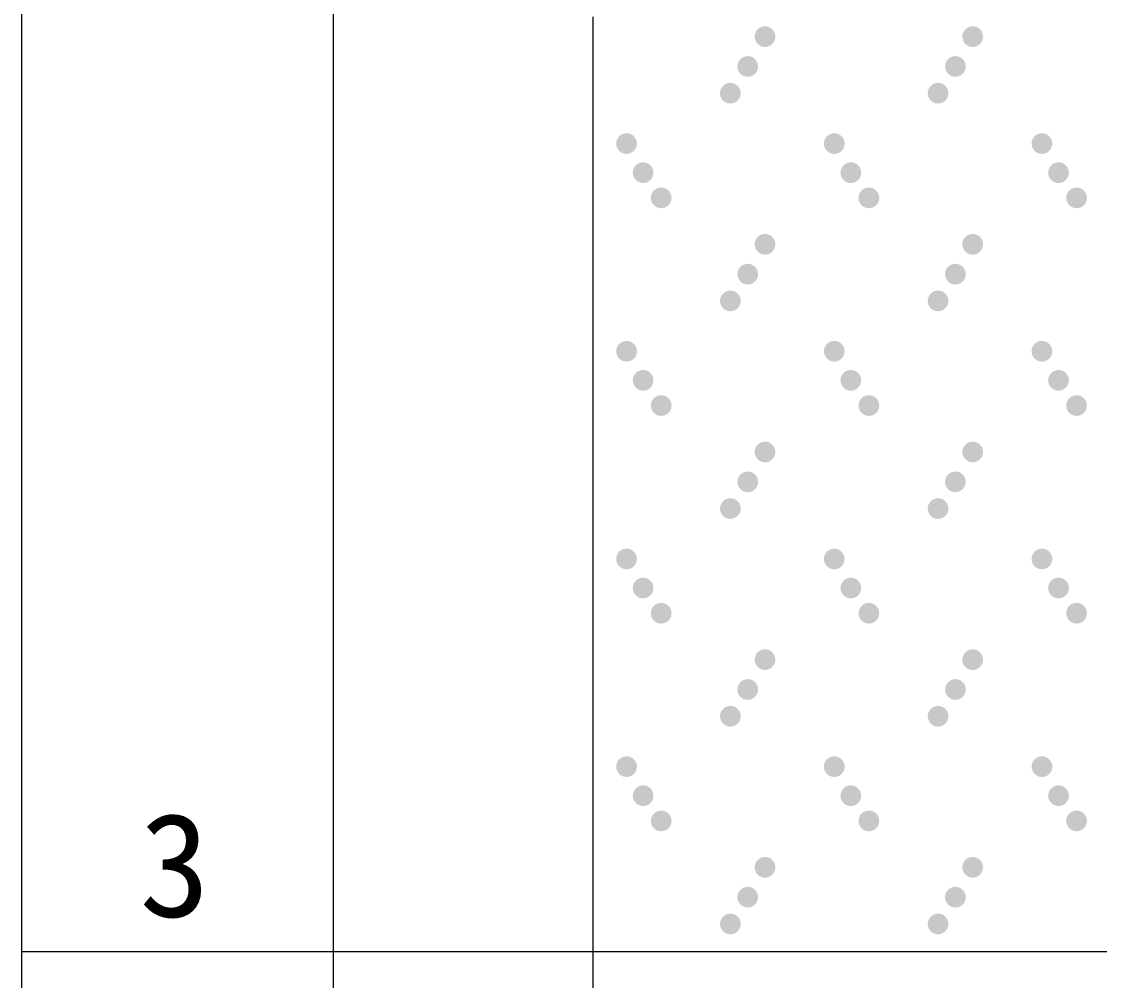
# Model space of a CAD drawing. Header units: inches. Extents: x -27 to 109, y -598 to 26.
# Drawn here: x 15.882 to 20.034, y -11.715 to -8.022 of the extents above; entities that cross this region are included whole.
import ezdxf

# ---------------------------------------------------------------- set-up
doc = ezdxf.new("R2010")
doc.units = ezdxf.units.IN
doc.header["$MEASUREMENT"] = 0
doc.layers.get('0').update_dxf_attribs({"lineweight": 0})
doc.styles.add('宋体', font='')
doc.styles.get('宋体').set_extended_font_data('宋体')

# ---------------------------------------------------------------- blocks, each defined once
blk = doc.blocks.new('lr_block_3')
at = {"true_color": 0x000000}
for points in [[(18.7839, -8.09), (18.7853, -8.0796), (18.7839, -8.0692), (18.7799, -8.0596), (18.7735, -8.0514), (18.7653, -8.045), (18.7557, -8.041), (18.7453, -8.0396), (18.7349, -8.041), (18.7253, -8.045), (18.717, -8.0514), (18.7106, -8.0596), (18.7066, -8.0692), (18.7053, -8.0796), (18.7066, -8.09), (18.7106, -8.0996), (18.717, -8.1079), (18.7253, -8.1143), (18.7349, -8.1183), (18.7453, -8.1196), (18.7557, -8.1183), (18.7653, -8.1143), (18.7735, -8.1079), (18.7799, -8.0996)], [(19.5839, -8.09), (19.5853, -8.0796), (19.5839, -8.0692), (19.5799, -8.0596), (19.5735, -8.0514), (19.5653, -8.045), (19.5557, -8.041), (19.5453, -8.0396), (19.5349, -8.041), (19.5253, -8.045), (19.517, -8.0514), (19.5106, -8.0596), (19.5066, -8.0692), (19.5053, -8.0796), (19.5066, -8.09), (19.5106, -8.0996), (19.517, -8.1079), (19.5253, -8.1143), (19.5349, -8.1183), (19.5453, -8.1196), (19.5557, -8.1183), (19.5653, -8.1143), (19.5735, -8.1079), (19.5799, -8.0996)], [(18.7174, -8.2051), (18.7187, -8.1947), (18.7174, -8.1843), (18.7134, -8.1747), (18.707, -8.1664), (18.6987, -8.16), (18.6891, -8.156), (18.6787, -8.1547), (18.6683, -8.156), (18.6587, -8.16), (18.6505, -8.1664), (18.6441, -8.1747), (18.6401, -8.1843), (18.6387, -8.1947), (18.6401, -8.2051), (18.6441, -8.2147), (18.6505, -8.223), (18.6587, -8.2294), (18.6683, -8.2333), (18.6787, -8.2347), (18.6891, -8.2333), (18.6987, -8.2294), (18.707, -8.223), (18.7134, -8.2147)], [(19.5174, -8.2051), (19.5187, -8.1947), (19.5174, -8.1843), (19.5134, -8.1747), (19.507, -8.1664), (19.4987, -8.16), (19.4891, -8.156), (19.4787, -8.1547), (19.4683, -8.156), (19.4587, -8.16), (19.4505, -8.1664), (19.4441, -8.1747), (19.4401, -8.1843), (19.4387, -8.1947), (19.4401, -8.2051), (19.4441, -8.2147), (19.4505, -8.223), (19.4587, -8.2294), (19.4683, -8.2333), (19.4787, -8.2347), (19.4891, -8.2333), (19.4987, -8.2294), (19.507, -8.223), (19.5134, -8.2147)], [(18.6506, -8.3082), (18.6519, -8.2978), (18.6506, -8.2873), (18.6466, -8.2778), (18.6402, -8.2695), (18.6319, -8.2631), (18.6223, -8.2591), (18.6119, -8.2577), (18.6015, -8.2591), (18.5919, -8.2631), (18.5837, -8.2695), (18.5773, -8.2778), (18.5733, -8.2873), (18.5719, -8.2978), (18.5733, -8.3082), (18.5773, -8.3178), (18.5837, -8.326), (18.5919, -8.3324), (18.6015, -8.3364), (18.6119, -8.3377), (18.6223, -8.3364), (18.6319, -8.3324), (18.6402, -8.326), (18.6466, -8.3178)], [(19.4506, -8.3082), (19.4519, -8.2978), (19.4506, -8.2873), (19.4466, -8.2778), (19.4402, -8.2695), (19.4319, -8.2631), (19.4223, -8.2591), (19.4119, -8.2577), (19.4015, -8.2591), (19.3919, -8.2631), (19.3837, -8.2695), (19.3773, -8.2778), (19.3733, -8.2873), (19.3719, -8.2978), (19.3733, -8.3082), (19.3773, -8.3178), (19.3837, -8.326), (19.3919, -8.3324), (19.4015, -8.3364), (19.4119, -8.3377), (19.4223, -8.3364), (19.4319, -8.3324), (19.4402, -8.326), (19.4466, -8.3178)], [(18.2507, -8.5022), (18.2521, -8.4917), (18.2507, -8.4814), (18.2467, -8.4718), (18.2403, -8.4635), (18.2321, -8.4571), (18.2225, -8.4531), (18.2121, -8.4518), (18.2017, -8.4531), (18.1921, -8.4571), (18.1838, -8.4635), (18.1774, -8.4718), (18.1734, -8.4814), (18.1721, -8.4917), (18.1734, -8.5022), (18.1774, -8.5118), (18.1838, -8.52), (18.1921, -8.5264), (18.2017, -8.5304), (18.2121, -8.5318), (18.2225, -8.5304), (18.2321, -8.5264), (18.2403, -8.52), (18.2467, -8.5118)], [(19.0507, -8.5022), (19.0521, -8.4917), (19.0507, -8.4814), (19.0467, -8.4718), (19.0403, -8.4635), (19.0321, -8.4571), (19.0225, -8.4531), (19.0121, -8.4518), (19.0017, -8.4531), (18.9921, -8.4571), (18.9838, -8.4635), (18.9774, -8.4718), (18.9734, -8.4814), (18.9721, -8.4917), (18.9734, -8.5022), (18.9774, -8.5118), (18.9838, -8.52), (18.9921, -8.5264), (19.0017, -8.5304), (19.0121, -8.5318), (19.0225, -8.5304), (19.0321, -8.5264), (19.0403, -8.52), (19.0467, -8.5118)], [(19.8507, -8.5022), (19.8521, -8.4917), (19.8507, -8.4814), (19.8467, -8.4718), (19.8403, -8.4635), (19.8321, -8.4571), (19.8225, -8.4531), (19.8121, -8.4518), (19.8017, -8.4531), (19.7921, -8.4571), (19.7838, -8.4635), (19.7774, -8.4718), (19.7734, -8.4814), (19.7721, -8.4917), (19.7734, -8.5022), (19.7774, -8.5118), (19.7838, -8.52), (19.7921, -8.5264), (19.8017, -8.5304), (19.8121, -8.5318), (19.8225, -8.5304), (19.8321, -8.5264), (19.8403, -8.52), (19.8467, -8.5118)], [(18.3146, -8.6142), (18.3159, -8.6037), (18.3146, -8.5934), (18.3106, -8.5838), (18.3042, -8.5755), (18.2959, -8.5691), (18.2863, -8.5651), (18.2759, -8.5638), (18.2655, -8.5651), (18.2559, -8.5691), (18.2477, -8.5755), (18.2413, -8.5838), (18.2373, -8.5934), (18.2359, -8.6037), (18.2373, -8.6142), (18.2413, -8.6238), (18.2477, -8.632), (18.2559, -8.6384), (18.2655, -8.6424), (18.2759, -8.6438), (18.2863, -8.6424), (18.2959, -8.6384), (18.3042, -8.632), (18.3106, -8.6238)], [(19.1146, -8.6142), (19.1159, -8.6037), (19.1146, -8.5934), (19.1106, -8.5838), (19.1042, -8.5755), (19.0959, -8.5691), (19.0863, -8.5651), (19.0759, -8.5638), (19.0655, -8.5651), (19.0559, -8.5691), (19.0477, -8.5755), (19.0413, -8.5838), (19.0373, -8.5934), (19.0359, -8.6037), (19.0373, -8.6142), (19.0413, -8.6238), (19.0477, -8.632), (19.0559, -8.6384), (19.0655, -8.6424), (19.0759, -8.6438), (19.0863, -8.6424), (19.0959, -8.6384), (19.1042, -8.632), (19.1106, -8.6238)], [(19.9146, -8.6142), (19.9159, -8.6037), (19.9146, -8.5934), (19.9106, -8.5838), (19.9042, -8.5755), (19.8959, -8.5691), (19.8863, -8.5651), (19.8759, -8.5638), (19.8655, -8.5651), (19.8559, -8.5691), (19.8477, -8.5755), (19.8413, -8.5838), (19.8373, -8.5934), (19.8359, -8.6037), (19.8373, -8.6142), (19.8413, -8.6238), (19.8477, -8.632), (19.8559, -8.6384), (19.8655, -8.6424), (19.8759, -8.6438), (19.8863, -8.6424), (19.8959, -8.6384), (19.9042, -8.632), (19.9106, -8.6238)], [(18.3841, -8.7112), (18.3854, -8.7008), (18.3841, -8.6904), (18.3801, -8.6808), (18.3737, -8.6726), (18.3654, -8.6662), (18.3558, -8.6622), (18.3454, -8.6608), (18.335, -8.6622), (18.3254, -8.6662), (18.3171, -8.6726), (18.3107, -8.6808), (18.3067, -8.6904), (18.3054, -8.7008), (18.3067, -8.7112), (18.3107, -8.7208), (18.3171, -8.7291), (18.3254, -8.7355), (18.335, -8.7395), (18.3454, -8.7408), (18.3558, -8.7395), (18.3654, -8.7355), (18.3737, -8.7291), (18.3801, -8.7208)], [(19.1841, -8.7112), (19.1854, -8.7008), (19.1841, -8.6904), (19.1801, -8.6808), (19.1737, -8.6726), (19.1654, -8.6662), (19.1558, -8.6622), (19.1454, -8.6608), (19.135, -8.6622), (19.1254, -8.6662), (19.1171, -8.6726), (19.1107, -8.6808), (19.1067, -8.6904), (19.1054, -8.7008), (19.1067, -8.7112), (19.1107, -8.7208), (19.1171, -8.7291), (19.1254, -8.7355), (19.135, -8.7395), (19.1454, -8.7408), (19.1558, -8.7395), (19.1654, -8.7355), (19.1737, -8.7291), (19.1801, -8.7208)], [(19.9841, -8.7112), (19.9854, -8.7008), (19.9841, -8.6904), (19.9801, -8.6808), (19.9737, -8.6726), (19.9654, -8.6662), (19.9558, -8.6622), (19.9454, -8.6608), (19.935, -8.6622), (19.9254, -8.6662), (19.9171, -8.6726), (19.9107, -8.6808), (19.9067, -8.6904), (19.9054, -8.7008), (19.9067, -8.7112), (19.9107, -8.7208), (19.9171, -8.7291), (19.9254, -8.7355), (19.935, -8.7395), (19.9454, -8.7408), (19.9558, -8.7395), (19.9654, -8.7355), (19.9737, -8.7291), (19.9801, -8.7208)], [(18.7839, -8.89), (18.7853, -8.8796), (18.7839, -8.8692), (18.7799, -8.8596), (18.7735, -8.8514), (18.7653, -8.845), (18.7557, -8.841), (18.7453, -8.8396), (18.7349, -8.841), (18.7253, -8.845), (18.717, -8.8514), (18.7106, -8.8596), (18.7066, -8.8692), (18.7053, -8.8796), (18.7066, -8.89), (18.7106, -8.8996), (18.717, -8.9079), (18.7253, -8.9143), (18.7349, -8.9183), (18.7453, -8.9196), (18.7557, -8.9183), (18.7653, -8.9143), (18.7735, -8.9079), (18.7799, -8.8996)], [(19.5839, -8.89), (19.5853, -8.8796), (19.5839, -8.8692), (19.5799, -8.8596), (19.5735, -8.8514), (19.5653, -8.845), (19.5557, -8.841), (19.5453, -8.8396), (19.5349, -8.841), (19.5253, -8.845), (19.517, -8.8514), (19.5106, -8.8596), (19.5066, -8.8692), (19.5053, -8.8796), (19.5066, -8.89), (19.5106, -8.8996), (19.517, -8.9079), (19.5253, -8.9143), (19.5349, -8.9183), (19.5453, -8.9196), (19.5557, -8.9183), (19.5653, -8.9143), (19.5735, -8.9079), (19.5799, -8.8996)], [(18.7174, -9.0051), (18.7187, -8.9947), (18.7174, -8.9843), (18.7134, -8.9747), (18.707, -8.9664), (18.6987, -8.96), (18.6891, -8.956), (18.6787, -8.9547), (18.6683, -8.956), (18.6587, -8.96), (18.6505, -8.9664), (18.6441, -8.9747), (18.6401, -8.9843), (18.6387, -8.9947), (18.6401, -9.0051), (18.6441, -9.0147), (18.6505, -9.023), (18.6587, -9.0294), (18.6683, -9.0334), (18.6787, -9.0347), (18.6891, -9.0334), (18.6987, -9.0294), (18.707, -9.023), (18.7134, -9.0147)], [(19.5174, -9.0051), (19.5187, -8.9947), (19.5174, -8.9843), (19.5134, -8.9747), (19.507, -8.9664), (19.4987, -8.96), (19.4891, -8.956), (19.4787, -8.9547), (19.4683, -8.956), (19.4587, -8.96), (19.4505, -8.9664), (19.4441, -8.9747), (19.4401, -8.9843), (19.4387, -8.9947), (19.4401, -9.0051), (19.4441, -9.0147), (19.4505, -9.023), (19.4587, -9.0294), (19.4683, -9.0334), (19.4787, -9.0347), (19.4891, -9.0334), (19.4987, -9.0294), (19.507, -9.023), (19.5134, -9.0147)], [(18.6506, -9.1082), (18.6519, -9.0978), (18.6506, -9.0874), (18.6466, -9.0778), (18.6402, -9.0695), (18.6319, -9.0631), (18.6223, -9.0591), (18.6119, -9.0578), (18.6015, -9.0591), (18.5919, -9.0631), (18.5837, -9.0695), (18.5773, -9.0778), (18.5733, -9.0874), (18.5719, -9.0978), (18.5733, -9.1082), (18.5773, -9.1178), (18.5837, -9.126), (18.5919, -9.1324), (18.6015, -9.1364), (18.6119, -9.1378), (18.6223, -9.1364), (18.6319, -9.1324), (18.6402, -9.126), (18.6466, -9.1178)], [(19.4506, -9.1082), (19.4519, -9.0978), (19.4506, -9.0874), (19.4466, -9.0778), (19.4402, -9.0695), (19.4319, -9.0631), (19.4223, -9.0591), (19.4119, -9.0578), (19.4015, -9.0591), (19.3919, -9.0631), (19.3837, -9.0695), (19.3773, -9.0778), (19.3733, -9.0874), (19.3719, -9.0978), (19.3733, -9.1082), (19.3773, -9.1178), (19.3837, -9.126), (19.3919, -9.1324), (19.4015, -9.1364), (19.4119, -9.1378), (19.4223, -9.1364), (19.4319, -9.1324), (19.4402, -9.126), (19.4466, -9.1178)], [(18.2507, -9.3022), (18.2521, -9.2918), (18.2507, -9.2814), (18.2467, -9.2718), (18.2403, -9.2635), (18.2321, -9.2571), (18.2225, -9.2531), (18.2121, -9.2518), (18.2017, -9.2531), (18.1921, -9.2571), (18.1838, -9.2635), (18.1774, -9.2718), (18.1734, -9.2814), (18.1721, -9.2918), (18.1734, -9.3022), (18.1774, -9.3118), (18.1838, -9.32), (18.1921, -9.3264), (18.2017, -9.3304), (18.2121, -9.3318), (18.2225, -9.3304), (18.2321, -9.3264), (18.2403, -9.32), (18.2467, -9.3118)], [(19.0507, -9.3022), (19.0521, -9.2918), (19.0507, -9.2814), (19.0467, -9.2718), (19.0403, -9.2635), (19.0321, -9.2571), (19.0225, -9.2531), (19.0121, -9.2518), (19.0017, -9.2531), (18.9921, -9.2571), (18.9838, -9.2635), (18.9774, -9.2718), (18.9734, -9.2814), (18.9721, -9.2918), (18.9734, -9.3022), (18.9774, -9.3118), (18.9838, -9.32), (18.9921, -9.3264), (19.0017, -9.3304), (19.0121, -9.3318), (19.0225, -9.3304), (19.0321, -9.3264), (19.0403, -9.32), (19.0467, -9.3118)], [(19.8507, -9.3022), (19.8521, -9.2918), (19.8507, -9.2814), (19.8467, -9.2718), (19.8403, -9.2635), (19.8321, -9.2571), (19.8225, -9.2531), (19.8121, -9.2518), (19.8017, -9.2531), (19.7921, -9.2571), (19.7838, -9.2635), (19.7774, -9.2718), (19.7734, -9.2814), (19.7721, -9.2918), (19.7734, -9.3022), (19.7774, -9.3118), (19.7838, -9.32), (19.7921, -9.3264), (19.8017, -9.3304), (19.8121, -9.3318), (19.8225, -9.3304), (19.8321, -9.3264), (19.8403, -9.32), (19.8467, -9.3118)], [(18.3146, -9.4142), (18.3159, -9.4038), (18.3146, -9.3934), (18.3106, -9.3838), (18.3042, -9.3755), (18.2959, -9.3691), (18.2863, -9.3651), (18.2759, -9.3638), (18.2655, -9.3651), (18.2559, -9.3691), (18.2477, -9.3755), (18.2413, -9.3838), (18.2373, -9.3934), (18.2359, -9.4038), (18.2373, -9.4142), (18.2413, -9.4238), (18.2477, -9.432), (18.2559, -9.4384), (18.2655, -9.4424), (18.2759, -9.4438), (18.2863, -9.4424), (18.2959, -9.4384), (18.3042, -9.432), (18.3106, -9.4238)], [(19.1146, -9.4142), (19.1159, -9.4038), (19.1146, -9.3934), (19.1106, -9.3838), (19.1042, -9.3755), (19.0959, -9.3691), (19.0863, -9.3651), (19.0759, -9.3638), (19.0655, -9.3651), (19.0559, -9.3691), (19.0477, -9.3755), (19.0413, -9.3838), (19.0373, -9.3934), (19.0359, -9.4038), (19.0373, -9.4142), (19.0413, -9.4238), (19.0477, -9.432), (19.0559, -9.4384), (19.0655, -9.4424), (19.0759, -9.4438), (19.0863, -9.4424), (19.0959, -9.4384), (19.1042, -9.432), (19.1106, -9.4238)], [(19.9146, -9.4142), (19.9159, -9.4038), (19.9146, -9.3934), (19.9106, -9.3838), (19.9042, -9.3755), (19.8959, -9.3691), (19.8863, -9.3651), (19.8759, -9.3638), (19.8655, -9.3651), (19.8559, -9.3691), (19.8477, -9.3755), (19.8413, -9.3838), (19.8373, -9.3934), (19.8359, -9.4038), (19.8373, -9.4142), (19.8413, -9.4238), (19.8477, -9.432), (19.8559, -9.4384), (19.8655, -9.4424), (19.8759, -9.4438), (19.8863, -9.4424), (19.8959, -9.4384), (19.9042, -9.432), (19.9106, -9.4238)], [(18.3841, -9.5112), (18.3854, -9.5008), (18.3841, -9.4904), (18.3801, -9.4808), (18.3737, -9.4726), (18.3654, -9.4662), (18.3558, -9.4622), (18.3454, -9.4608), (18.335, -9.4622), (18.3254, -9.4662), (18.3171, -9.4726), (18.3107, -9.4808), (18.3067, -9.4904), (18.3054, -9.5008), (18.3067, -9.5112), (18.3107, -9.5208), (18.3171, -9.5291), (18.3254, -9.5355), (18.335, -9.5395), (18.3454, -9.5408), (18.3558, -9.5395), (18.3654, -9.5355), (18.3737, -9.5291), (18.3801, -9.5208)], [(19.1841, -9.5112), (19.1854, -9.5008), (19.1841, -9.4904), (19.1801, -9.4808), (19.1737, -9.4726), (19.1654, -9.4662), (19.1558, -9.4622), (19.1454, -9.4608), (19.135, -9.4622), (19.1254, -9.4662), (19.1171, -9.4726), (19.1107, -9.4808), (19.1067, -9.4904), (19.1054, -9.5008), (19.1067, -9.5112), (19.1107, -9.5208), (19.1171, -9.5291), (19.1254, -9.5355), (19.135, -9.5395), (19.1454, -9.5408), (19.1558, -9.5395), (19.1654, -9.5355), (19.1737, -9.5291), (19.1801, -9.5208)], [(19.9841, -9.5112), (19.9854, -9.5008), (19.9841, -9.4904), (19.9801, -9.4808), (19.9737, -9.4726), (19.9654, -9.4662), (19.9558, -9.4622), (19.9454, -9.4608), (19.935, -9.4622), (19.9254, -9.4662), (19.9171, -9.4726), (19.9107, -9.4808), (19.9067, -9.4904), (19.9054, -9.5008), (19.9067, -9.5112), (19.9107, -9.5208), (19.9171, -9.5291), (19.9254, -9.5355), (19.935, -9.5395), (19.9454, -9.5408), (19.9558, -9.5395), (19.9654, -9.5355), (19.9737, -9.5291), (19.9801, -9.5208)], [(18.7839, -9.69), (18.7853, -9.6796), (18.7839, -9.6692), (18.7799, -9.6596), (18.7735, -9.6514), (18.7653, -9.645), (18.7557, -9.641), (18.7453, -9.6396), (18.7349, -9.641), (18.7253, -9.645), (18.717, -9.6514), (18.7106, -9.6596), (18.7066, -9.6692), (18.7053, -9.6796), (18.7066, -9.69), (18.7106, -9.6996), (18.717, -9.7079), (18.7253, -9.7143), (18.7349, -9.7183), (18.7453, -9.7196), (18.7557, -9.7183), (18.7653, -9.7143), (18.7735, -9.7079), (18.7799, -9.6996)], [(19.5839, -9.69), (19.5853, -9.6796), (19.5839, -9.6692), (19.5799, -9.6596), (19.5735, -9.6514), (19.5653, -9.645), (19.5557, -9.641), (19.5453, -9.6396), (19.5349, -9.641), (19.5253, -9.645), (19.517, -9.6514), (19.5106, -9.6596), (19.5066, -9.6692), (19.5053, -9.6796), (19.5066, -9.69), (19.5106, -9.6996), (19.517, -9.7079), (19.5253, -9.7143), (19.5349, -9.7183), (19.5453, -9.7196), (19.5557, -9.7183), (19.5653, -9.7143), (19.5735, -9.7079), (19.5799, -9.6996)], [(18.7174, -9.8051), (18.7187, -9.7947), (18.7174, -9.7843), (18.7134, -9.7747), (18.707, -9.7664), (18.6987, -9.76), (18.6891, -9.756), (18.6787, -9.7547), (18.6683, -9.756), (18.6587, -9.76), (18.6505, -9.7664), (18.6441, -9.7747), (18.6401, -9.7843), (18.6387, -9.7947), (18.6401, -9.8051), (18.6441, -9.8147), (18.6505, -9.823), (18.6587, -9.8294), (18.6683, -9.8334), (18.6787, -9.8347), (18.6891, -9.8334), (18.6987, -9.8294), (18.707, -9.823), (18.7134, -9.8147)], [(19.5174, -9.8051), (19.5187, -9.7947), (19.5174, -9.7843), (19.5134, -9.7747), (19.507, -9.7664), (19.4987, -9.76), (19.4891, -9.756), (19.4787, -9.7547), (19.4683, -9.756), (19.4587, -9.76), (19.4505, -9.7664), (19.4441, -9.7747), (19.4401, -9.7843), (19.4387, -9.7947), (19.4401, -9.8051), (19.4441, -9.8147), (19.4505, -9.823), (19.4587, -9.8294), (19.4683, -9.8334), (19.4787, -9.8347), (19.4891, -9.8334), (19.4987, -9.8294), (19.507, -9.823), (19.5134, -9.8147)], [(18.6506, -9.9082), (18.6519, -9.8978), (18.6506, -9.8874), (18.6466, -9.8778), (18.6402, -9.8695), (18.6319, -9.8631), (18.6223, -9.8591), (18.6119, -9.8578), (18.6015, -9.8591), (18.5919, -9.8631), (18.5837, -9.8695), (18.5773, -9.8778), (18.5733, -9.8874), (18.5719, -9.8978), (18.5733, -9.9082), (18.5773, -9.9178), (18.5837, -9.926), (18.5919, -9.9324), (18.6015, -9.9364), (18.6119, -9.9378), (18.6223, -9.9364), (18.6319, -9.9324), (18.6402, -9.926), (18.6466, -9.9178)], [(19.4506, -9.9082), (19.4519, -9.8978), (19.4506, -9.8874), (19.4466, -9.8778), (19.4402, -9.8695), (19.4319, -9.8631), (19.4223, -9.8591), (19.4119, -9.8578), (19.4015, -9.8591), (19.3919, -9.8631), (19.3837, -9.8695), (19.3773, -9.8778), (19.3733, -9.8874), (19.3719, -9.8978), (19.3733, -9.9082), (19.3773, -9.9178), (19.3837, -9.926), (19.3919, -9.9324), (19.4015, -9.9364), (19.4119, -9.9378), (19.4223, -9.9364), (19.4319, -9.9324), (19.4402, -9.926), (19.4466, -9.9178)], [(18.2507, -10.1021), (18.2521, -10.0917), (18.2507, -10.0814), (18.2467, -10.0717), (18.2403, -10.0635), (18.2321, -10.0571), (18.2225, -10.0531), (18.2121, -10.0518), (18.2017, -10.0531), (18.1921, -10.0571), (18.1838, -10.0635), (18.1774, -10.0717), (18.1734, -10.0814), (18.1721, -10.0917), (18.1734, -10.1021), (18.1774, -10.1118), (18.1838, -10.12), (18.1921, -10.1264), (18.2017, -10.1304), (18.2121, -10.1318), (18.2225, -10.1304), (18.2321, -10.1264), (18.2403, -10.12), (18.2467, -10.1118)], [(19.0507, -10.1021), (19.0521, -10.0917), (19.0507, -10.0814), (19.0467, -10.0717), (19.0403, -10.0635), (19.0321, -10.0571), (19.0225, -10.0531), (19.0121, -10.0518), (19.0017, -10.0531), (18.9921, -10.0571), (18.9838, -10.0635), (18.9774, -10.0717), (18.9734, -10.0814), (18.9721, -10.0917), (18.9734, -10.1021), (18.9774, -10.1118), (18.9838, -10.12), (18.9921, -10.1264), (19.0017, -10.1304), (19.0121, -10.1318), (19.0225, -10.1304), (19.0321, -10.1264), (19.0403, -10.12), (19.0467, -10.1118)], [(19.8507, -10.1021), (19.8521, -10.0917), (19.8507, -10.0814), (19.8467, -10.0717), (19.8403, -10.0635), (19.8321, -10.0571), (19.8225, -10.0531), (19.8121, -10.0518), (19.8017, -10.0531), (19.7921, -10.0571), (19.7838, -10.0635), (19.7774, -10.0717), (19.7734, -10.0814), (19.7721, -10.0917), (19.7734, -10.1021), (19.7774, -10.1118), (19.7838, -10.12), (19.7921, -10.1264), (19.8017, -10.1304), (19.8121, -10.1318), (19.8225, -10.1304), (19.8321, -10.1264), (19.8403, -10.12), (19.8467, -10.1118)], [(18.3146, -10.2142), (18.3159, -10.2037), (18.3146, -10.1934), (18.3106, -10.1837), (18.3042, -10.1755), (18.2959, -10.1691), (18.2863, -10.1651), (18.2759, -10.1638), (18.2655, -10.1651), (18.2559, -10.1691), (18.2477, -10.1755), (18.2413, -10.1837), (18.2373, -10.1934), (18.2359, -10.2037), (18.2373, -10.2142), (18.2413, -10.2238), (18.2477, -10.232), (18.2559, -10.2384), (18.2655, -10.2424), (18.2759, -10.2438), (18.2863, -10.2424), (18.2959, -10.2384), (18.3042, -10.232), (18.3106, -10.2238)], [(19.1146, -10.2142), (19.1159, -10.2037), (19.1146, -10.1934), (19.1106, -10.1837), (19.1042, -10.1755), (19.0959, -10.1691), (19.0863, -10.1651), (19.0759, -10.1638), (19.0655, -10.1651), (19.0559, -10.1691), (19.0477, -10.1755), (19.0413, -10.1837), (19.0373, -10.1934), (19.0359, -10.2037), (19.0373, -10.2142), (19.0413, -10.2238), (19.0477, -10.232), (19.0559, -10.2384), (19.0655, -10.2424), (19.0759, -10.2438), (19.0863, -10.2424), (19.0959, -10.2384), (19.1042, -10.232), (19.1106, -10.2238)], [(19.9146, -10.2142), (19.9159, -10.2037), (19.9146, -10.1934), (19.9106, -10.1837), (19.9042, -10.1755), (19.8959, -10.1691), (19.8863, -10.1651), (19.8759, -10.1638), (19.8655, -10.1651), (19.8559, -10.1691), (19.8477, -10.1755), (19.8413, -10.1837), (19.8373, -10.1934), (19.8359, -10.2037), (19.8373, -10.2142), (19.8413, -10.2238), (19.8477, -10.232), (19.8559, -10.2384), (19.8655, -10.2424), (19.8759, -10.2438), (19.8863, -10.2424), (19.8959, -10.2384), (19.9042, -10.232), (19.9106, -10.2238)], [(18.3841, -10.3112), (18.3854, -10.3008), (18.3841, -10.2904), (18.3801, -10.2808), (18.3737, -10.2726), (18.3654, -10.2661), (18.3558, -10.2622), (18.3454, -10.2608), (18.335, -10.2622), (18.3254, -10.2661), (18.3171, -10.2726), (18.3107, -10.2808), (18.3067, -10.2904), (18.3054, -10.3008), (18.3067, -10.3112), (18.3107, -10.3208), (18.3171, -10.3291), (18.3254, -10.3355), (18.335, -10.3395), (18.3454, -10.3408), (18.3558, -10.3395), (18.3654, -10.3355), (18.3737, -10.3291), (18.3801, -10.3208)], [(19.1841, -10.3112), (19.1854, -10.3008), (19.1841, -10.2904), (19.1801, -10.2808), (19.1737, -10.2726), (19.1654, -10.2661), (19.1558, -10.2622), (19.1454, -10.2608), (19.135, -10.2622), (19.1254, -10.2661), (19.1171, -10.2726), (19.1107, -10.2808), (19.1067, -10.2904), (19.1054, -10.3008), (19.1067, -10.3112), (19.1107, -10.3208), (19.1171, -10.3291), (19.1254, -10.3355), (19.135, -10.3395), (19.1454, -10.3408), (19.1558, -10.3395), (19.1654, -10.3355), (19.1737, -10.3291), (19.1801, -10.3208)], [(19.9841, -10.3112), (19.9854, -10.3008), (19.9841, -10.2904), (19.9801, -10.2808), (19.9737, -10.2726), (19.9654, -10.2661), (19.9558, -10.2622), (19.9454, -10.2608), (19.935, -10.2622), (19.9254, -10.2661), (19.9171, -10.2726), (19.9107, -10.2808), (19.9067, -10.2904), (19.9054, -10.3008), (19.9067, -10.3112), (19.9107, -10.3208), (19.9171, -10.3291), (19.9254, -10.3355), (19.935, -10.3395), (19.9454, -10.3408), (19.9558, -10.3395), (19.9654, -10.3355), (19.9737, -10.3291), (19.9801, -10.3208)], [(18.7839, -10.49), (18.7853, -10.4796), (18.7839, -10.4692), (18.7799, -10.4596), (18.7735, -10.4513), (18.7653, -10.445), (18.7557, -10.441), (18.7453, -10.4396), (18.7349, -10.441), (18.7253, -10.445), (18.717, -10.4513), (18.7106, -10.4596), (18.7066, -10.4692), (18.7053, -10.4796), (18.7066, -10.49), (18.7106, -10.4996), (18.717, -10.5079), (18.7253, -10.5143), (18.7349, -10.5183), (18.7453, -10.5196), (18.7557, -10.5183), (18.7653, -10.5143), (18.7735, -10.5079), (18.7799, -10.4996)], [(19.5839, -10.49), (19.5853, -10.4796), (19.5839, -10.4692), (19.5799, -10.4596), (19.5735, -10.4513), (19.5653, -10.445), (19.5557, -10.441), (19.5453, -10.4396), (19.5349, -10.441), (19.5253, -10.445), (19.517, -10.4513), (19.5106, -10.4596), (19.5066, -10.4692), (19.5053, -10.4796), (19.5066, -10.49), (19.5106, -10.4996), (19.517, -10.5079), (19.5253, -10.5143), (19.5349, -10.5183), (19.5453, -10.5196), (19.5557, -10.5183), (19.5653, -10.5143), (19.5735, -10.5079), (19.5799, -10.4996)], [(18.7174, -10.6051), (18.7187, -10.5947), (18.7174, -10.5843), (18.7134, -10.5747), (18.707, -10.5664), (18.6987, -10.56), (18.6891, -10.556), (18.6787, -10.5547), (18.6683, -10.556), (18.6587, -10.56), (18.6505, -10.5664), (18.6441, -10.5747), (18.6401, -10.5843), (18.6387, -10.5947), (18.6401, -10.6051), (18.6441, -10.6147), (18.6505, -10.6229), (18.6587, -10.6294), (18.6683, -10.6334), (18.6787, -10.6347), (18.6891, -10.6334), (18.6987, -10.6294), (18.707, -10.6229), (18.7134, -10.6147)], [(19.5174, -10.6051), (19.5187, -10.5947), (19.5174, -10.5843), (19.5134, -10.5747), (19.507, -10.5664), (19.4987, -10.56), (19.4891, -10.556), (19.4787, -10.5547), (19.4683, -10.556), (19.4587, -10.56), (19.4505, -10.5664), (19.4441, -10.5747), (19.4401, -10.5843), (19.4387, -10.5947), (19.4401, -10.6051), (19.4441, -10.6147), (19.4505, -10.6229), (19.4587, -10.6294), (19.4683, -10.6334), (19.4787, -10.6347), (19.4891, -10.6334), (19.4987, -10.6294), (19.507, -10.6229), (19.5134, -10.6147)], [(18.6506, -10.7081), (18.6519, -10.6977), (18.6506, -10.6874), (18.6466, -10.6777), (18.6402, -10.6695), (18.6319, -10.6631), (18.6223, -10.6591), (18.6119, -10.6578), (18.6015, -10.6591), (18.5919, -10.6631), (18.5837, -10.6695), (18.5773, -10.6777), (18.5733, -10.6874), (18.5719, -10.6977), (18.5733, -10.7081), (18.5773, -10.7178), (18.5837, -10.726), (18.5919, -10.7324), (18.6015, -10.7364), (18.6119, -10.7378), (18.6223, -10.7364), (18.6319, -10.7324), (18.6402, -10.726), (18.6466, -10.7178)], [(19.4506, -10.7081), (19.4519, -10.6977), (19.4506, -10.6874), (19.4466, -10.6777), (19.4402, -10.6695), (19.4319, -10.6631), (19.4223, -10.6591), (19.4119, -10.6578), (19.4015, -10.6591), (19.3919, -10.6631), (19.3837, -10.6695), (19.3773, -10.6777), (19.3733, -10.6874), (19.3719, -10.6977), (19.3733, -10.7081), (19.3773, -10.7178), (19.3837, -10.726), (19.3919, -10.7324), (19.4015, -10.7364), (19.4119, -10.7378), (19.4223, -10.7364), (19.4319, -10.7324), (19.4402, -10.726), (19.4466, -10.7178)], [(18.2507, -10.9022), (18.2521, -10.8918), (18.2507, -10.8813), (18.2467, -10.8718), (18.2403, -10.8635), (18.2321, -10.8571), (18.2225, -10.8531), (18.2121, -10.8517), (18.2017, -10.8531), (18.1921, -10.8571), (18.1838, -10.8635), (18.1774, -10.8718), (18.1734, -10.8813), (18.1721, -10.8918), (18.1734, -10.9022), (18.1774, -10.9117), (18.1838, -10.92), (18.1921, -10.9264), (18.2017, -10.9304), (18.2121, -10.9317), (18.2225, -10.9304), (18.2321, -10.9264), (18.2403, -10.92), (18.2467, -10.9117)], [(19.0507, -10.9022), (19.0521, -10.8918), (19.0507, -10.8813), (19.0467, -10.8718), (19.0403, -10.8635), (19.0321, -10.8571), (19.0225, -10.8531), (19.0121, -10.8517), (19.0017, -10.8531), (18.9921, -10.8571), (18.9838, -10.8635), (18.9774, -10.8718), (18.9734, -10.8813), (18.9721, -10.8918), (18.9734, -10.9022), (18.9774, -10.9117), (18.9838, -10.92), (18.9921, -10.9264), (19.0017, -10.9304), (19.0121, -10.9317), (19.0225, -10.9304), (19.0321, -10.9264), (19.0403, -10.92), (19.0467, -10.9117)], [(19.8507, -10.9022), (19.8521, -10.8918), (19.8507, -10.8813), (19.8467, -10.8718), (19.8403, -10.8635), (19.8321, -10.8571), (19.8225, -10.8531), (19.8121, -10.8517), (19.8017, -10.8531), (19.7921, -10.8571), (19.7838, -10.8635), (19.7774, -10.8718), (19.7734, -10.8813), (19.7721, -10.8918), (19.7734, -10.9022), (19.7774, -10.9117), (19.7838, -10.92), (19.7921, -10.9264), (19.8017, -10.9304), (19.8121, -10.9317), (19.8225, -10.9304), (19.8321, -10.9264), (19.8403, -10.92), (19.8467, -10.9117)], [(18.3146, -11.0142), (18.3159, -11.0038), (18.3146, -10.9933), (18.3106, -10.9838), (18.3042, -10.9755), (18.2959, -10.9691), (18.2863, -10.9651), (18.2759, -10.9637), (18.2655, -10.9651), (18.2559, -10.9691), (18.2477, -10.9755), (18.2413, -10.9838), (18.2373, -10.9933), (18.2359, -11.0038), (18.2373, -11.0142), (18.2413, -11.0237), (18.2477, -11.032), (18.2559, -11.0384), (18.2655, -11.0424), (18.2759, -11.0437), (18.2863, -11.0424), (18.2959, -11.0384), (18.3042, -11.032), (18.3106, -11.0237)], [(19.1146, -11.0142), (19.1159, -11.0038), (19.1146, -10.9933), (19.1106, -10.9838), (19.1042, -10.9755), (19.0959, -10.9691), (19.0863, -10.9651), (19.0759, -10.9637), (19.0655, -10.9651), (19.0559, -10.9691), (19.0477, -10.9755), (19.0413, -10.9838), (19.0373, -10.9933), (19.0359, -11.0038), (19.0373, -11.0142), (19.0413, -11.0237), (19.0477, -11.032), (19.0559, -11.0384), (19.0655, -11.0424), (19.0759, -11.0437), (19.0863, -11.0424), (19.0959, -11.0384), (19.1042, -11.032), (19.1106, -11.0237)], [(19.9146, -11.0142), (19.9159, -11.0038), (19.9146, -10.9933), (19.9106, -10.9838), (19.9042, -10.9755), (19.8959, -10.9691), (19.8863, -10.9651), (19.8759, -10.9637), (19.8655, -10.9651), (19.8559, -10.9691), (19.8477, -10.9755), (19.8413, -10.9838), (19.8373, -10.9933), (19.8359, -11.0038), (19.8373, -11.0142), (19.8413, -11.0237), (19.8477, -11.032), (19.8559, -11.0384), (19.8655, -11.0424), (19.8759, -11.0437), (19.8863, -11.0424), (19.8959, -11.0384), (19.9042, -11.032), (19.9106, -11.0237)], [(18.3841, -11.1112), (18.3854, -11.1008), (18.3841, -11.0904), (18.3801, -11.0808), (18.3737, -11.0725), (18.3654, -11.0662), (18.3558, -11.0622), (18.3454, -11.0608), (18.335, -11.0622), (18.3254, -11.0662), (18.3171, -11.0725), (18.3107, -11.0808), (18.3067, -11.0904), (18.3054, -11.1008), (18.3067, -11.1112), (18.3107, -11.1208), (18.3171, -11.1291), (18.3254, -11.1355), (18.335, -11.1395), (18.3454, -11.1408), (18.3558, -11.1395), (18.3654, -11.1355), (18.3737, -11.1291), (18.3801, -11.1208)], [(19.1841, -11.1112), (19.1854, -11.1008), (19.1841, -11.0904), (19.1801, -11.0808), (19.1737, -11.0725), (19.1654, -11.0662), (19.1558, -11.0622), (19.1454, -11.0608), (19.135, -11.0622), (19.1254, -11.0662), (19.1171, -11.0725), (19.1107, -11.0808), (19.1067, -11.0904), (19.1054, -11.1008), (19.1067, -11.1112), (19.1107, -11.1208), (19.1171, -11.1291), (19.1254, -11.1355), (19.135, -11.1395), (19.1454, -11.1408), (19.1558, -11.1395), (19.1654, -11.1355), (19.1737, -11.1291), (19.1801, -11.1208)], [(19.9841, -11.1112), (19.9854, -11.1008), (19.9841, -11.0904), (19.9801, -11.0808), (19.9737, -11.0725), (19.9654, -11.0662), (19.9558, -11.0622), (19.9454, -11.0608), (19.935, -11.0622), (19.9254, -11.0662), (19.9171, -11.0725), (19.9107, -11.0808), (19.9067, -11.0904), (19.9054, -11.1008), (19.9067, -11.1112), (19.9107, -11.1208), (19.9171, -11.1291), (19.9254, -11.1355), (19.935, -11.1395), (19.9454, -11.1408), (19.9558, -11.1395), (19.9654, -11.1355), (19.9737, -11.1291), (19.9801, -11.1208)], [(18.7839, -11.29), (18.7853, -11.2796), (18.7839, -11.2692), (18.7799, -11.2596), (18.7735, -11.2514), (18.7653, -11.2449), (18.7557, -11.2409), (18.7453, -11.2396), (18.7349, -11.2409), (18.7253, -11.2449), (18.717, -11.2514), (18.7106, -11.2596), (18.7066, -11.2692), (18.7053, -11.2796), (18.7066, -11.29), (18.7106, -11.2996), (18.717, -11.3079), (18.7253, -11.3143), (18.7349, -11.3183), (18.7453, -11.3196), (18.7557, -11.3183), (18.7653, -11.3143), (18.7735, -11.3079), (18.7799, -11.2996)], [(19.5839, -11.29), (19.5853, -11.2796), (19.5839, -11.2692), (19.5799, -11.2596), (19.5735, -11.2514), (19.5653, -11.2449), (19.5557, -11.2409), (19.5453, -11.2396), (19.5349, -11.2409), (19.5253, -11.2449), (19.517, -11.2514), (19.5106, -11.2596), (19.5066, -11.2692), (19.5053, -11.2796), (19.5066, -11.29), (19.5106, -11.2996), (19.517, -11.3079), (19.5253, -11.3143), (19.5349, -11.3183), (19.5453, -11.3196), (19.5557, -11.3183), (19.5653, -11.3143), (19.5735, -11.3079), (19.5799, -11.2996)], [(18.7174, -11.4051), (18.7187, -11.3947), (18.7174, -11.3843), (18.7134, -11.3747), (18.707, -11.3664), (18.6987, -11.36), (18.6891, -11.356), (18.6787, -11.3547), (18.6683, -11.356), (18.6587, -11.36), (18.6505, -11.3664), (18.6441, -11.3747), (18.6401, -11.3843), (18.6387, -11.3947), (18.6401, -11.4051), (18.6441, -11.4147), (18.6505, -11.423), (18.6587, -11.4293), (18.6683, -11.4334), (18.6787, -11.4347), (18.6891, -11.4334), (18.6987, -11.4293), (18.707, -11.423), (18.7134, -11.4147)], [(19.5174, -11.4051), (19.5187, -11.3947), (19.5174, -11.3843), (19.5134, -11.3747), (19.507, -11.3664), (19.4987, -11.36), (19.4891, -11.356), (19.4787, -11.3547), (19.4683, -11.356), (19.4587, -11.36), (19.4505, -11.3664), (19.4441, -11.3747), (19.4401, -11.3843), (19.4387, -11.3947), (19.4401, -11.4051), (19.4441, -11.4147), (19.4505, -11.423), (19.4587, -11.4293), (19.4683, -11.4334), (19.4787, -11.4347), (19.4891, -11.4334), (19.4987, -11.4293), (19.507, -11.423), (19.5134, -11.4147)], [(18.6506, -11.5082), (18.6519, -11.4977), (18.6506, -11.4873), (18.6466, -11.4778), (18.6402, -11.4695), (18.6319, -11.4631), (18.6223, -11.4591), (18.6119, -11.4578), (18.6015, -11.4591), (18.5919, -11.4631), (18.5837, -11.4695), (18.5773, -11.4778), (18.5733, -11.4873), (18.5719, -11.4977), (18.5733, -11.5082), (18.5773, -11.5177), (18.5837, -11.526), (18.5919, -11.5324), (18.6015, -11.5364), (18.6119, -11.5378), (18.6223, -11.5364), (18.6319, -11.5324), (18.6402, -11.526), (18.6466, -11.5177)], [(19.4506, -11.5082), (19.4519, -11.4977), (19.4506, -11.4873), (19.4466, -11.4778), (19.4402, -11.4695), (19.4319, -11.4631), (19.4223, -11.4591), (19.4119, -11.4578), (19.4015, -11.4591), (19.3919, -11.4631), (19.3837, -11.4695), (19.3773, -11.4778), (19.3733, -11.4873), (19.3719, -11.4977), (19.3733, -11.5082), (19.3773, -11.5177), (19.3837, -11.526), (19.3919, -11.5324), (19.4015, -11.5364), (19.4119, -11.5378), (19.4223, -11.5364), (19.4319, -11.5324), (19.4402, -11.526), (19.4466, -11.5177)]]:
    blk.add_hatch(color=18, dxfattribs=at).paths.add_polyline_path(points, flags=17)

msp = doc.modelspace()

# ---------------------------------------------------------------- linework, layer by layer
at = {"linetype": 'Continuous', "lineweight": 15}
for p, q in [((15.8817, 0.8962), (15.8817, -567.1838)), ((17.0817, 0.8962), (17.0817, -567.1838)), ((18.0817, -8.0038), (18.0817, -11.6037)), ((15.8817, -11.6037), (17.0817, -11.6037)), ((17.0817, -11.6037), (18.0817, -11.6037)), ((18.0817, -11.6037), (20.0817, -11.6037)), ((18.0817, -11.6037), (18.0817, -19.0038))]:
    msp.add_line(p, q, dxfattribs=at)

# ---------------------------------------------------------------- block references
at = {"color": 7}
msp.add_blockref('lr_block_3', (0, 0), dxfattribs=at)

# ---------------------------------------------------------------- texts
at = {"style": '宋体'}
msp.add_text('3', height=0.4, dxfattribs=at).set_placement((16.3354, -11.4704))

doc.saveas('drawing.dxf')
